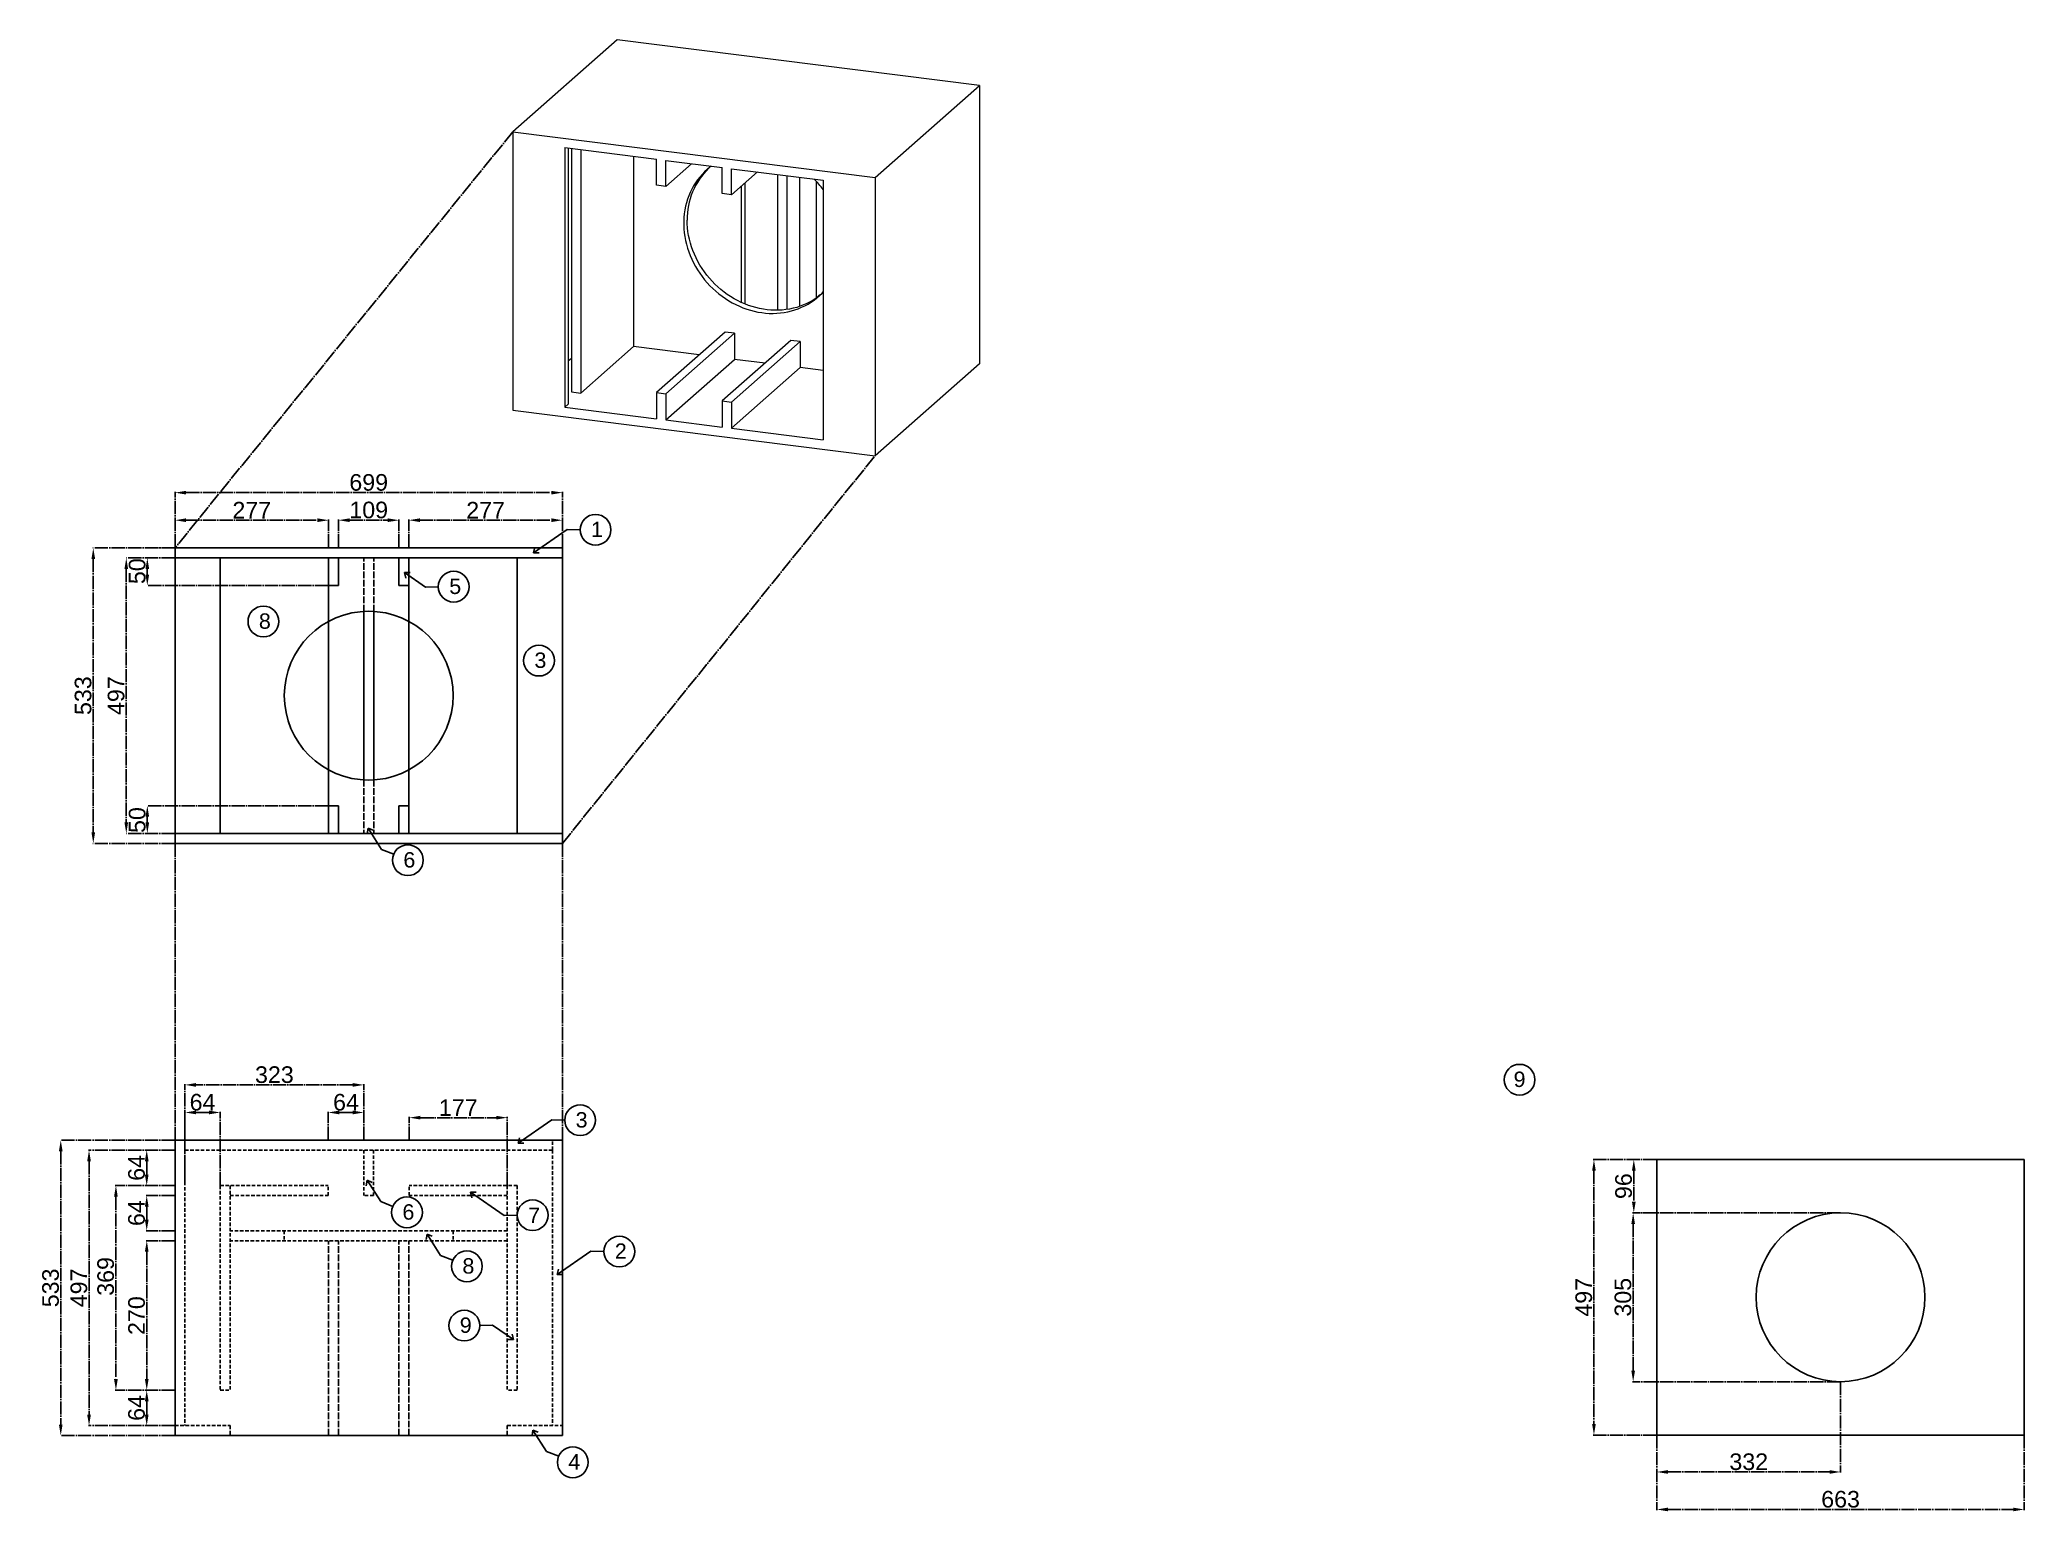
# Model space of a CAD drawing. Header units: millimetres. Extents: x -244 to 3339, y -137 to 2520.
import ezdxf
from ezdxf.enums import TextEntityAlignment as Align

# ---------------------------------------------------------------- set-up
doc = ezdxf.new("R2010")
doc.units = ezdxf.units.MM
for name, pattern in [('ACAD_ISO02W100', [15, 12, -3]), ('ACAD_ISO04W100', [30, 24, -3, 0, -3]), ('HIDDEN', [9.525, 6.35, -3.175])]:
    doc.linetypes.add(name, pattern=pattern)
doc.layers.add('Etiquetas', color=7, linetype='Continuous')
doc.layers.add('Interior', color=7, linetype='HIDDEN')
doc.layers.add('Linhas apoio', color=8, linetype='ACAD_ISO04W100', transparency=0.3)
doc.styles.get("Standard").update_dxf_attribs({"font": 'arial.ttf'})
doc.dimstyles.new('roy-1', dxfattribs={"dimtxt": 30, "dimasz": 20, "dimexe": 1.25, "dimexo": 0.625, "dimgap": 3, "dimtad": 3, "dimtoh": 1, "dimdec": 0, "dimtxsty": 'Standard', "dimcen": 2.5, "dimadec": 0, "dimazin": 0, "dimtfac": 1, "dimtdec": 0, "dimtmove": 0, "dimatfit": 2, "dimfxl": 1, "dimarcsym": 0})

# ---------------------------------------------------------------- blocks, each defined once
blk = doc.blocks.new('*D11')
at = {"layer": 'Defpoints', "color": 0, "transparency": 16777216}
for p in [(0, 1602.6), (-147.6, 1069.2), (0, 1069.2)]:
    blk.add_point(p, dxfattribs=at)
at = {"layer": 'Linhas apoio', "color": 0, "linetype": 'ACAD_ISO04W100', "lineweight": -2, "transparency": 16777216}
for p, q in [((-0.6, 1602.6), (-148.8, 1602.6)), ((-147.6, 1582.6), (-147.6, 1089.2)), ((-0.6, 1069.2), (-148.8, 1069.2))]:
    blk.add_line(p, q, dxfattribs=at)
at = {"layer": 'Linhas apoio', "color": 0, "transparency": 16777216}
for points in [[(-150.9, 1582.6), (-144.2, 1582.6), (-147.6, 1602.6)], [(-150.9, 1089.2), (-144.2, 1089.2), (-147.6, 1069.2)]]:
    blk.add_solid(points, dxfattribs=at)
at = {"layer": 'Linhas apoio', "color": 0, "transparency": 16777216, "insert": (-165.9, 1335.9), "char_height": 30, "attachment_point": 5, "rotation": 90}
blk.add_mtext('533', dxfattribs=at)
blk = doc.blocks.new('*D12')
at = {"layer": 'Defpoints', "color": 0, "transparency": 16777216}
for p in [(0, 1584.6), (-88, 1087.2), (0, 1087.2)]:
    blk.add_point(p, dxfattribs=at)
at = {"layer": 'Linhas apoio', "color": 0, "linetype": 'ACAD_ISO04W100', "lineweight": -2, "transparency": 16777216}
for p, q in [((-0.6, 1584.6), (-89.3, 1584.6)), ((-88, 1564.6), (-88, 1107.2)), ((-0.6, 1087.2), (-89.3, 1087.2))]:
    blk.add_line(p, q, dxfattribs=at)
at = {"layer": 'Linhas apoio', "color": 0, "transparency": 16777216}
for points in [[(-91.3, 1564.6), (-84.7, 1564.6), (-88, 1584.6)], [(-91.3, 1107.2), (-84.7, 1107.2), (-88, 1087.2)]]:
    blk.add_solid(points, dxfattribs=at)
at = {"layer": 'Linhas apoio', "color": 0, "transparency": 16777216, "insert": (-106.3, 1335.9), "char_height": 30, "attachment_point": 5, "rotation": 90}
blk.add_mtext('497', dxfattribs=at)
blk = doc.blocks.new('*D13')
at = {"layer": 'Defpoints', "color": 0, "transparency": 16777216}
for p in [(-50, 1584.6), (-50, 1534.6), (277.2, 1534.6)]:
    blk.add_point(p, dxfattribs=at)
at = {"layer": 'Linhas apoio', "color": 0, "linetype": 'ACAD_ISO04W100', "lineweight": -2, "transparency": 16777216}
for p, q in [((-50.6, 1584.6), (-51.3, 1584.6)), ((-50, 1564.6), (-50, 1554.6)), ((276.6, 1534.6), (-51.3, 1534.6))]:
    blk.add_line(p, q, dxfattribs=at)
at = {"layer": 'Linhas apoio', "color": 0, "transparency": 16777216}
for points in [[(-53.3, 1564.6), (-46.7, 1564.6), (-50, 1584.6)], [(-53.3, 1554.6), (-46.7, 1554.6), (-50, 1534.6)]]:
    blk.add_solid(points, dxfattribs=at)
at = {"layer": 'Linhas apoio', "color": 0, "transparency": 16777216, "insert": (-68.3, 1560.6), "char_height": 30, "attachment_point": 5, "rotation": 90}
blk.add_mtext('50', dxfattribs=at)
blk = doc.blocks.new('*D14')
at = {"layer": 'Defpoints', "color": 0, "transparency": 16777216}
for p in [(699.4, 1652.6), (422.2, 1602.6), (699.4, 1602.6)]:
    blk.add_point(p, dxfattribs=at)
at = {"layer": 'Linhas apoio', "color": 0, "linetype": 'ACAD_ISO04W100', "lineweight": -2, "transparency": 16777216}
for p, q in [((422.2, 1603.3), (422.2, 1653.9)), ((442.2, 1652.6), (679.4, 1652.6)), ((699.4, 1603.3), (699.4, 1653.9))]:
    blk.add_line(p, q, dxfattribs=at)
at = {"layer": 'Linhas apoio', "color": 0, "transparency": 16777216}
for points in [[(442.2, 1656), (442.2, 1649.3), (422.2, 1652.6)], [(679.4, 1656), (679.4, 1649.3), (699.4, 1652.6)]]:
    blk.add_solid(points, dxfattribs=at)
at = {"layer": 'Linhas apoio', "color": 0, "transparency": 16777216, "insert": (560.8, 1670.7), "char_height": 30, "attachment_point": 5}
blk.add_mtext('277', dxfattribs=at)
blk = doc.blocks.new('*D15')
at = {"layer": 'Defpoints', "color": 0, "transparency": 16777216}
for p in [(0, 515.4), (-155.2, 18), (0, 18)]:
    blk.add_point(p, dxfattribs=at)
at = {"layer": 'Linhas apoio', "color": 0, "linetype": 'ACAD_ISO04W100', "lineweight": -2, "transparency": 16777216}
for p, q in [((-0.6, 515.4), (-156.5, 515.4)), ((-155.2, 495.4), (-155.2, 38)), ((-0.6, 18), (-156.5, 18))]:
    blk.add_line(p, q, dxfattribs=at)
at = {"layer": 'Linhas apoio', "color": 0, "transparency": 16777216}
for points in [[(-158.6, 495.4), (-151.9, 495.4), (-155.2, 515.4)], [(-158.6, 38), (-151.9, 38), (-155.2, 18)]]:
    blk.add_solid(points, dxfattribs=at)
at = {"layer": 'Linhas apoio', "color": 0, "transparency": 16777216, "insert": (-173.5, 266.7), "char_height": 30, "attachment_point": 5, "rotation": 90}
blk.add_mtext('497', dxfattribs=at)
blk = doc.blocks.new('*D16')
at = {"layer": 'Defpoints', "color": 0, "transparency": 16777216}
for p in [(0, 451.4), (-106.7, 82), (0, 82)]:
    blk.add_point(p, dxfattribs=at)
at = {"layer": 'Linhas apoio', "color": 0, "linetype": 'ACAD_ISO04W100', "lineweight": -2, "transparency": 16777216}
for p, q in [((-0.6, 451.4), (-108, 451.4)), ((-106.7, 431.4), (-106.7, 102)), ((-0.6, 82), (-108, 82))]:
    blk.add_line(p, q, dxfattribs=at)
at = {"layer": 'Linhas apoio', "color": 0, "transparency": 16777216}
for points in [[(-110.1, 431.4), (-103.4, 431.4), (-106.7, 451.4)], [(-110.1, 102), (-103.4, 102), (-106.7, 82)]]:
    blk.add_solid(points, dxfattribs=at)
at = {"layer": 'Linhas apoio', "color": 0, "transparency": 16777216, "insert": (-125.1, 287.4), "char_height": 30, "attachment_point": 5, "rotation": 90}
blk.add_mtext('369', dxfattribs=at)
blk = doc.blocks.new('*D17')
at = {"layer": 'Defpoints', "color": 0, "transparency": 16777216}
for p in [(0, 433.4), (-51.1, 369.9), (0, 369.9)]:
    blk.add_point(p, dxfattribs=at)
at = {"layer": 'Linhas apoio', "color": 0, "linetype": 'ACAD_ISO04W100', "lineweight": -2, "transparency": 16777216}
for p, q in [((-0.6, 433.4), (-52.3, 433.4)), ((-51.1, 413.4), (-51.1, 389.9)), ((-0.6, 369.9), (-52.3, 369.9))]:
    blk.add_line(p, q, dxfattribs=at)
at = {"layer": 'Linhas apoio', "color": 0, "transparency": 16777216}
for points in [[(-54.4, 413.4), (-47.7, 413.4), (-51.1, 433.4)], [(-54.4, 389.9), (-47.7, 389.9), (-51.1, 369.9)]]:
    blk.add_solid(points, dxfattribs=at)
at = {"layer": 'Linhas apoio', "color": 0, "transparency": 16777216, "insert": (-69.4, 401.7), "char_height": 30, "attachment_point": 5, "rotation": 90}
blk.add_mtext('64', dxfattribs=at)
blk = doc.blocks.new('*D18')
at = {"layer": 'Defpoints', "color": 0, "transparency": 16777216}
for p in [(0, 351.9), (-51, 82), (0, 82)]:
    blk.add_point(p, dxfattribs=at)
at = {"layer": 'Linhas apoio', "color": 0, "linetype": 'ACAD_ISO04W100', "lineweight": -2, "transparency": 16777216}
for p, q in [((-0.6, 351.9), (-52.3, 351.9)), ((-51, 331.9), (-51, 102)), ((-0.6, 82), (-52.3, 82))]:
    blk.add_line(p, q, dxfattribs=at)
at = {"layer": 'Linhas apoio', "color": 0, "transparency": 16777216}
for points in [[(-54.4, 331.9), (-47.7, 331.9), (-51, 351.9)], [(-54.4, 102), (-47.7, 102), (-51, 82)]]:
    blk.add_solid(points, dxfattribs=at)
at = {"layer": 'Linhas apoio', "color": 0, "transparency": 16777216, "insert": (-69.3, 216.7), "char_height": 30, "attachment_point": 5, "rotation": 90}
blk.add_mtext('270', dxfattribs=at)
blk = doc.blocks.new('*D2')
at = {"layer": 'Defpoints', "color": 0, "transparency": 16777216}
for p in [(340.9, 583.4), (276.4, 533.4), (340.9, 533.4)]:
    blk.add_point(p, dxfattribs=at)
at = {"layer": 'Linhas apoio', "color": 0, "linetype": 'ACAD_ISO04W100', "lineweight": -2, "transparency": 16777216}
for p, q in [((276.4, 534), (276.4, 584.6)), ((296.4, 583.4), (320.9, 583.4)), ((340.9, 534), (340.9, 584.6))]:
    blk.add_line(p, q, dxfattribs=at)
at = {"layer": 'Linhas apoio', "color": 0, "transparency": 16777216}
for points in [[(296.4, 586.7), (296.4, 580.1), (276.4, 583.4)], [(320.9, 586.7), (320.9, 580.1), (340.9, 583.4)]]:
    blk.add_solid(points, dxfattribs=at)
at = {"layer": 'Linhas apoio', "color": 0, "transparency": 16777216, "insert": (308.7, 601.7), "char_height": 30, "attachment_point": 5}
blk.add_mtext('64', dxfattribs=at)
blk = doc.blocks.new('*D3')
at = {"layer": 'Defpoints', "color": 0, "transparency": 16777216}
for p in [(0, 515.4), (-51.1, 451.4), (0, 451.4)]:
    blk.add_point(p, dxfattribs=at)
at = {"layer": 'Linhas apoio', "color": 0, "linetype": 'ACAD_ISO04W100', "lineweight": -2, "transparency": 16777216}
for p, q in [((-0.6, 515.4), (-52.3, 515.4)), ((-51.1, 495.4), (-51.1, 471.4)), ((-0.6, 451.4), (-52.3, 451.4))]:
    blk.add_line(p, q, dxfattribs=at)
at = {"layer": 'Linhas apoio', "color": 0, "transparency": 16777216}
for points in [[(-54.4, 495.4), (-47.7, 495.4), (-51.1, 515.4)], [(-54.4, 471.4), (-47.7, 471.4), (-51.1, 451.4)]]:
    blk.add_solid(points, dxfattribs=at)
at = {"layer": 'Linhas apoio', "color": 0, "transparency": 16777216, "insert": (-69.4, 483.4), "char_height": 30, "attachment_point": 5, "rotation": 90}
blk.add_mtext('64', dxfattribs=at)
blk = doc.blocks.new('*D19')
at = {"layer": 'Defpoints', "color": 0, "transparency": 16777216}
for p in [(18, 583.4), (18, 451.4), (81.5, 451.4)]:
    blk.add_point(p, dxfattribs=at)
at = {"layer": 'Linhas apoio', "color": 0, "linetype": 'ACAD_ISO04W100', "lineweight": -2, "transparency": 16777216}
for p, q in [((18, 452), (18, 584.6)), ((61.5, 583.4), (38, 583.4)), ((81.5, 452), (81.5, 584.6))]:
    blk.add_line(p, q, dxfattribs=at)
at = {"layer": 'Linhas apoio', "color": 0, "transparency": 16777216}
for points in [[(38, 586.7), (38, 580.1), (18, 583.4)], [(61.5, 586.7), (61.5, 580.1), (81.5, 583.4)]]:
    blk.add_solid(points, dxfattribs=at)
at = {"layer": 'Linhas apoio', "color": 0, "transparency": 16777216, "insert": (49.7, 601.7), "char_height": 30, "attachment_point": 5}
blk.add_mtext('64', dxfattribs=at)
blk = doc.blocks.new('*D4')
at = {"layer": 'Defpoints', "color": 0, "transparency": 16777216}
for p in [(18, 633.2), (18, 533.4), (340.9, 533.4)]:
    blk.add_point(p, dxfattribs=at)
at = {"layer": 'Linhas apoio', "color": 0, "linetype": 'ACAD_ISO04W100', "lineweight": -2, "transparency": 16777216}
for p, q in [((18, 534), (18, 634.4)), ((320.9, 633.2), (38, 633.2)), ((340.9, 534), (340.9, 634.4))]:
    blk.add_line(p, q, dxfattribs=at)
at = {"layer": 'Linhas apoio', "color": 0, "transparency": 16777216}
for points in [[(38, 636.5), (38, 629.8), (18, 633.2)], [(320.9, 636.5), (320.9, 629.8), (340.9, 633.2)]]:
    blk.add_solid(points, dxfattribs=at)
at = {"layer": 'Linhas apoio', "color": 0, "transparency": 16777216, "insert": (179.4, 651.5), "char_height": 30, "attachment_point": 5}
blk.add_mtext('323', dxfattribs=at)
blk = doc.blocks.new('*D5')
at = {"layer": 'Defpoints', "color": 0, "transparency": 16777216}
for p in [(0, 82), (-51.1, 18), (0, 18)]:
    blk.add_point(p, dxfattribs=at)
at = {"layer": 'Linhas apoio', "color": 0, "linetype": 'ACAD_ISO04W100', "lineweight": -2, "transparency": 16777216}
for p, q in [((-0.6, 82), (-52.3, 82)), ((-51.1, 62), (-51.1, 38)), ((-0.6, 18), (-52.3, 18))]:
    blk.add_line(p, q, dxfattribs=at)
at = {"layer": 'Linhas apoio', "color": 0, "transparency": 16777216}
for points in [[(-54.4, 62), (-47.7, 62), (-51.1, 82)], [(-54.4, 38), (-47.7, 38), (-51.1, 18)]]:
    blk.add_solid(points, dxfattribs=at)
at = {"layer": 'Linhas apoio', "color": 0, "transparency": 16777216, "insert": (-69.4, 50), "char_height": 30, "attachment_point": 5, "rotation": 90}
blk.add_mtext('64', dxfattribs=at)
blk = doc.blocks.new('*D6')
at = {"layer": 'Defpoints', "color": 0, "transparency": 16777216}
for p in [(2675.5, 498.5), (2561.9, 1.1), (2675.5, 1.1)]:
    blk.add_point(p, dxfattribs=at)
at = {"layer": 'Linhas apoio', "color": 0, "linetype": 'ACAD_ISO04W100', "lineweight": -2, "transparency": 16777216}
for p, q in [((2674.9, 498.5), (2560.7, 498.5)), ((2561.9, 478.5), (2561.9, 21.1)), ((2674.9, 1.1), (2560.7, 1.1))]:
    blk.add_line(p, q, dxfattribs=at)
at = {"layer": 'Linhas apoio', "color": 0, "transparency": 16777216}
for points in [[(2558.6, 478.5), (2565.2, 478.5), (2561.9, 498.5)], [(2558.6, 21.1), (2565.2, 21.1), (2561.9, 1.1)]]:
    blk.add_solid(points, dxfattribs=at)
at = {"layer": 'Linhas apoio', "color": 0, "transparency": 16777216, "insert": (2543.6, 249.8), "char_height": 30, "attachment_point": 5, "rotation": 90}
blk.add_mtext('497', dxfattribs=at)
blk = doc.blocks.new('*D7')
at = {"layer": 'Defpoints', "color": 0, "transparency": 16777216}
for p in [(3007.2, 402.2), (2632.7, 97.4), (3007.2, 97.4)]:
    blk.add_point(p, dxfattribs=at)
at = {"layer": 'Linhas apoio', "color": 0, "linetype": 'ACAD_ISO04W100', "lineweight": -2, "transparency": 16777216}
for p, q in [((3006.6, 402.2), (2631.5, 402.2)), ((2632.7, 382.2), (2632.7, 117.4)), ((3006.6, 97.4), (2631.5, 97.4))]:
    blk.add_line(p, q, dxfattribs=at)
at = {"layer": 'Linhas apoio', "color": 0, "transparency": 16777216}
for points in [[(2629.4, 382.2), (2636, 382.2), (2632.7, 402.2)], [(2629.4, 117.4), (2636, 117.4), (2632.7, 97.4)]]:
    blk.add_solid(points, dxfattribs=at)
at = {"layer": 'Linhas apoio', "color": 0, "transparency": 16777216, "insert": (2614.4, 249.8), "char_height": 30, "attachment_point": 5, "rotation": 90}
blk.add_mtext('305', dxfattribs=at)
blk = doc.blocks.new('*D8')
at = {"layer": 'Defpoints', "color": 0, "transparency": 16777216}
for p in [(2675.5, 1.1), (3338.9, 1.1), (3338.9, -133.3)]:
    blk.add_point(p, dxfattribs=at)
at = {"layer": 'Linhas apoio', "color": 0, "linetype": 'ACAD_ISO04W100', "lineweight": -2, "transparency": 16777216}
for p, q in [((2675.5, 0.5), (2675.5, -134.5)), ((3338.9, 0.5), (3338.9, -134.5)), ((2695.5, -133.3), (3318.9, -133.3))]:
    blk.add_line(p, q, dxfattribs=at)
at = {"layer": 'Linhas apoio', "color": 0, "transparency": 16777216}
for points in [[(2695.5, -130), (2695.5, -136.6), (2675.5, -133.3)], [(3318.9, -130), (3318.9, -136.6), (3338.9, -133.3)]]:
    blk.add_solid(points, dxfattribs=at)
at = {"layer": 'Linhas apoio', "color": 0, "transparency": 16777216, "insert": (3007.2, -115), "char_height": 30, "attachment_point": 5}
blk.add_mtext('663', dxfattribs=at)
blk = doc.blocks.new('*D9')
at = {"layer": 'Defpoints', "color": 0, "transparency": 16777216}
for p in [(3007.2, 97.4), (2675.5, 1.1), (3007.2, -65.6)]:
    blk.add_point(p, dxfattribs=at)
at = {"layer": 'Linhas apoio', "color": 0, "linetype": 'ACAD_ISO04W100', "lineweight": -2, "transparency": 16777216}
for p, q in [((3007.2, 96.8), (3007.2, -66.8)), ((2675.5, 0.5), (2675.5, -66.8)), ((2695.5, -65.6), (2987.2, -65.6))]:
    blk.add_line(p, q, dxfattribs=at)
at = {"layer": 'Linhas apoio', "color": 0, "transparency": 16777216}
for points in [[(2695.5, -62.3), (2695.5, -68.9), (2675.5, -65.6)], [(2987.2, -62.3), (2987.2, -68.9), (3007.2, -65.6)]]:
    blk.add_solid(points, dxfattribs=at)
at = {"layer": 'Linhas apoio', "color": 0, "transparency": 16777216, "insert": (2841.4, -47.3), "char_height": 30, "attachment_point": 5}
blk.add_mtext('332', dxfattribs=at)
blk = doc.blocks.new('*D10')
at = {"layer": 'Defpoints', "color": 0, "transparency": 16777216}
for p in [(2675.5, 498.5), (2633.9, 402.2), (2675.5, 402.2)]:
    blk.add_point(p, dxfattribs=at)
at = {"layer": 'Linhas apoio', "color": 0, "linetype": 'ACAD_ISO04W100', "lineweight": -2, "transparency": 16777216}
for p, q in [((2674.9, 498.5), (2632.6, 498.5)), ((2633.9, 478.5), (2633.9, 422.2)), ((2674.9, 402.2), (2632.6, 402.2))]:
    blk.add_line(p, q, dxfattribs=at)
at = {"layer": 'Linhas apoio', "color": 0, "transparency": 16777216}
for points in [[(2630.5, 478.5), (2637.2, 478.5), (2633.9, 498.5)], [(2630.5, 422.2), (2637.2, 422.2), (2633.9, 402.2)]]:
    blk.add_solid(points, dxfattribs=at)
at = {"layer": 'Linhas apoio', "color": 0, "transparency": 16777216, "insert": (2615.5, 450.4), "char_height": 30, "attachment_point": 5, "rotation": 90}
blk.add_mtext('96', dxfattribs=at)
blk = doc.blocks.new('*D0')
at = {"layer": 'Defpoints', "color": 0, "transparency": 16777216}
for p in [(599.9, 574), (423, 533.4), (599.9, 451.4)]:
    blk.add_point(p, dxfattribs=at)
at = {"layer": 'Linhas apoio', "color": 0, "linetype": 'ACAD_ISO04W100', "lineweight": -2, "transparency": 16777216}
for p, q in [((423, 534), (423, 575.3)), ((443, 574), (579.9, 574)), ((599.9, 452), (599.9, 575.3))]:
    blk.add_line(p, q, dxfattribs=at)
at = {"layer": 'Linhas apoio', "color": 0, "transparency": 16777216}
for points in [[(443, 577.4), (443, 570.7), (423, 574)], [(579.9, 577.4), (579.9, 570.7), (599.9, 574)]]:
    blk.add_solid(points, dxfattribs=at)
at = {"layer": 'Linhas apoio', "color": 0, "transparency": 16777216, "insert": (511.4, 592.1), "char_height": 30, "attachment_point": 5}
blk.add_mtext('177', dxfattribs=at)
blk = doc.blocks.new('PLACA Nº')
blk.add_circle((0, 0), 27.8)
blk.add_attdef('XX', (-0.5, -13.2), '', height=27.8)
blk = doc.blocks.new('A$C1f6aeab7')
at = {"layer": 'Etiquetas'}
for p, q in [((90.2, 548.7), (29.3, 506.7)), ((113.7, 548.1), (90.2, 548.7)), ((29.3, 506.7), (31.7, 516.6)), ((29.3, 506.7), (39.5, 506.7)), ((-165.9, 444.8), (-203.6, 470.8)), ((-203.6, 470.8), (-193.4, 470.8)), ((-203.6, 470.8), (-201.2, 460.9)), ((-142.4, 445.4), (-165.9, 444.8))]:
    blk.add_line(p, q, dxfattribs=at)
ref = blk.add_blockref('PLACA Nº', (141.4, 548.1), dxfattribs=at)
ref.add_attrib('XX', '1', (133.3, 534.9), dxfattribs={"layer": '0', "height": 27.8})
ref = blk.add_blockref('PLACA Nº', (-114.7, 445.4), dxfattribs=at)
ref.add_attrib('XX', '5', (-122.8, 432.2), dxfattribs={"layer": '0', "height": 27.8})
ref = blk.add_blockref('PLACA Nº', (39.2, 312), dxfattribs=at)
ref.add_attrib('XX', '3', (31, 298.8), dxfattribs={"layer": '0', "height": 27.8})
blk = doc.blocks.new('*D30')
at = {"layer": 'Defpoints', "color": 0, "transparency": 16777216}
for p in [(404.2, 1652.6), (295.2, 1602.6), (404.2, 1602.6)]:
    blk.add_point(p, dxfattribs=at)
at = {"layer": 'Linhas apoio', "color": 0, "linetype": 'ACAD_ISO04W100', "lineweight": -2, "transparency": 16777216}
for p, q in [((295.2, 1603.3), (295.2, 1653.9)), ((315.2, 1652.6), (384.2, 1652.6)), ((404.2, 1603.3), (404.2, 1653.9))]:
    blk.add_line(p, q, dxfattribs=at)
at = {"layer": 'Linhas apoio', "color": 0, "transparency": 16777216}
for points in [[(315.2, 1656), (315.2, 1649.3), (295.2, 1652.6)], [(384.2, 1656), (384.2, 1649.3), (404.2, 1652.6)]]:
    blk.add_solid(points, dxfattribs=at)
at = {"layer": 'Linhas apoio', "color": 0, "transparency": 16777216, "insert": (349.7, 1670.9), "char_height": 30, "attachment_point": 5}
blk.add_mtext('109', dxfattribs=at)
blk = doc.blocks.new('*D31')
at = {"layer": 'Defpoints', "color": 0, "transparency": 16777216}
for p in [(699.4, 1702.4), (0, 1602.6), (699.4, 1602.6)]:
    blk.add_point(p, dxfattribs=at)
at = {"layer": 'Linhas apoio', "color": 0, "linetype": 'ACAD_ISO04W100', "lineweight": -2, "transparency": 16777216}
for p, q in [((0, 1603.3), (0, 1703.6)), ((20, 1702.4), (679.4, 1702.4)), ((699.4, 1603.3), (699.4, 1703.6))]:
    blk.add_line(p, q, dxfattribs=at)
at = {"layer": 'Linhas apoio', "color": 0, "transparency": 16777216}
for points in [[(20, 1705.7), (20, 1699), (0, 1702.4)], [(679.4, 1705.7), (679.4, 1699), (699.4, 1702.4)]]:
    blk.add_solid(points, dxfattribs=at)
at = {"layer": 'Linhas apoio', "color": 0, "transparency": 16777216, "insert": (349.7, 1720.7), "char_height": 30, "attachment_point": 5}
blk.add_mtext('699', dxfattribs=at)
blk = doc.blocks.new('*D32')
at = {"layer": 'Defpoints', "color": 0, "transparency": 16777216}
for p in [(277.2, 1652.6), (0, 1602.6), (277.2, 1602.6)]:
    blk.add_point(p, dxfattribs=at)
at = {"layer": 'Linhas apoio', "color": 0, "linetype": 'ACAD_ISO04W100', "lineweight": -2, "transparency": 16777216}
for p, q in [((0, 1603.3), (0, 1653.9)), ((20, 1652.6), (257.2, 1652.6)), ((277.2, 1603.3), (277.2, 1653.9))]:
    blk.add_line(p, q, dxfattribs=at)
at = {"layer": 'Linhas apoio', "color": 0, "transparency": 16777216}
for points in [[(20, 1656), (20, 1649.3), (0, 1652.6)], [(257.2, 1656), (257.2, 1649.3), (277.2, 1652.6)]]:
    blk.add_solid(points, dxfattribs=at)
at = {"layer": 'Linhas apoio', "color": 0, "transparency": 16777216, "insert": (138.6, 1670.7), "char_height": 30, "attachment_point": 5}
blk.add_mtext('277', dxfattribs=at)
blk = doc.blocks.new('*D39')
at = {"layer": 'Defpoints', "color": 0, "transparency": 16777216}
for p in [(-50, 1137.2), (277.2, 1137.2), (-50, 1087.2)]:
    blk.add_point(p, dxfattribs=at)
at = {"layer": 'Linhas apoio', "color": 0, "linetype": 'ACAD_ISO04W100', "lineweight": -2, "transparency": 16777216}
for p, q in [((276.6, 1137.2), (-51.3, 1137.2)), ((-50, 1107.2), (-50, 1117.2)), ((-50.6, 1087.2), (-51.3, 1087.2))]:
    blk.add_line(p, q, dxfattribs=at)
at = {"layer": 'Linhas apoio', "color": 0, "transparency": 16777216}
for points in [[(-53.3, 1117.2), (-46.7, 1117.2), (-50, 1137.2)], [(-53.3, 1107.2), (-46.7, 1107.2), (-50, 1087.2)]]:
    blk.add_solid(points, dxfattribs=at)
at = {"layer": 'Linhas apoio', "color": 0, "transparency": 16777216, "insert": (-68.3, 1111.3), "char_height": 30, "attachment_point": 5, "rotation": 90}
blk.add_mtext('50', dxfattribs=at)
blk = doc.blocks.new('*D40')
at = {"layer": 'Defpoints', "color": 0, "transparency": 16777216}
for p in [(0, 533.4), (0, 0), (-206.3, 0)]:
    blk.add_point(p, dxfattribs=at)
at = {"layer": 'Linhas apoio', "color": 0, "linetype": 'ACAD_ISO04W100', "lineweight": -2, "transparency": 16777216}
for p, q in [((-0.6, 533.4), (-207.6, 533.4)), ((-206.3, 513.4), (-206.3, 20)), ((-0.6, 0), (-207.6, 0))]:
    blk.add_line(p, q, dxfattribs=at)
at = {"layer": 'Linhas apoio', "color": 0, "transparency": 16777216}
for points in [[(-209.6, 513.4), (-203, 513.4), (-206.3, 533.4)], [(-209.6, 20), (-203, 20), (-206.3, 0)]]:
    blk.add_solid(points, dxfattribs=at)
at = {"layer": 'Linhas apoio', "color": 0, "transparency": 16777216, "insert": (-224.6, 266.7), "char_height": 30, "attachment_point": 5, "rotation": 90}
blk.add_mtext('533', dxfattribs=at)

msp = doc.modelspace()

# ---------------------------------------------------------------- linework, layer by layer
at = {"color": 7, "linetype": 'Continuous', "lineweight": 15}
for p, q in [((798.5, 2520.1), (610, 2353.9)), ((1452.3, 2437.7), (798.5, 2520.1)), ((1263.9, 2271.5), (1452.3, 2437.7)), ((1452.3, 2437.7), (1452.3, 1935.2)), ((610, 2353.9), (1263.9, 2271.5)), ((610, 2353.9), (610, 1851.4)), ((703.6, 2325.2), (703.6, 1856.6)), ((703.6, 2325.2), (869.1, 2304.3)), ((709.9, 2324.4), (709.9, 1862.2)), ((715.7, 2323.6), (715.7, 1884.3)), ((732.6, 2321.5), (732.6, 1882.2)), ((827.7, 2309.5), (827.7, 1966)), ((869.1, 2257.2), (869.1, 2304.3)), ((886, 2302.2), (987.9, 2289.3)), ((886, 2255), (886, 2302.2)), ((932.7, 2296.3), (886, 2255)), ((987.9, 2242.2), (987.9, 2289.3)), ((1004.8, 2287.2), (1170.3, 2266.4)), ((1004.8, 2240.1), (1004.8, 2287.2)), ((1051.5, 2281.3), (1004.8, 2240.1)), ((1028.6, 2261.1), (1028.6, 2043.1)), ((1088, 2276.7), (1088, 2031.7)), ((1104.8, 2274.6), (1104.8, 2033.1)), ((1127.5, 2271.8), (1127.5, 2038.5)), ((1157.9, 2264.3), (1157.9, 2053.9)), ((1170.3, 2266.4), (1170.3, 1797.8)), ((1263.9, 2271.5), (1263.9, 1769)), ((886, 2255), (869.1, 2257.2)), ((1004.8, 2240.1), (987.9, 2242.2)), ((1022.2, 2255.5), (1022.2, 2045.8)), ((993.2, 1992.3), (869.1, 1882.9)), ((886, 1880.7), (1010.1, 1990.2)), ((1112, 1977.3), (987.9, 1867.9)), ((1010.1, 1990.2), (993.2, 1992.3)), ((1004.8, 1865.8), (1128.9, 1975.2)), ((1010.1, 1990.2), (1010.1, 1943)), ((1128.9, 1975.2), (1112, 1977.3)), ((1128.9, 1975.2), (1128.9, 1928.1)), ((715.7, 1944.6), (709.9, 1939.5)), ((827.7, 1966), (732.6, 1882.2)), ((946.5, 1951.1), (827.7, 1966)), ((886, 1833.6), (1010.1, 1943)), ((1065.3, 1936.1), (1010.1, 1943)), ((1452.3, 1935.2), (1263.9, 1769)), ((1004.8, 1818.6), (1128.9, 1928.1)), ((1170.3, 1922.9), (1128.9, 1928.1)), ((715.7, 1884.3), (732.6, 1882.2)), ((869.1, 1882.9), (869.1, 1835.7)), ((869.1, 1882.9), (886, 1880.7)), ((886, 1880.7), (886, 1833.6)), ((987.9, 1867.9), (987.9, 1820.8)), ((987.9, 1867.9), (1004.8, 1865.8)), ((1004.8, 1865.8), (1004.8, 1818.6)), ((610, 1851.4), (1263.9, 1769)), ((709.9, 1862.2), (703.6, 1856.6)), ((703.6, 1856.6), (869.1, 1835.7)), ((886, 1833.6), (987.9, 1820.8)), ((1004.8, 1818.6), (1170.3, 1797.8))]:
    msp.add_line(p, q, dxfattribs=at)
for p, q in [((0, 1069.2), (0, 1602.6)), ((0, 1602.6), (699.4, 1602.6)), ((0, 1584.6), (699.4, 1584.6)), ((81.5, 1087.2), (81.5, 1584.6)), ((81.5, 1584.6), (81.5, 1087.2)), ((277.2, 1584.6), (277.2, 1534.6)), ((295.2, 1584.6), (295.2, 1534.6)), ((404.2, 1584.6), (404.2, 1534.6)), ((422.2, 1584.6), (422.2, 1534.6)), ((617.9, 1087.2), (617.9, 1584.6)), ((617.9, 1584.6), (617.9, 1087.2)), ((699.4, 1069.2), (699.4, 1602.6)), ((295.2, 1534.6), (277.2, 1534.6)), ((404.2, 1534.6), (422.2, 1534.6)), ((277.2, 1470), (277.2, 1201.9)), ((340.7, 1488.1), (340.7, 1183.8)), ((358.7, 1488.1), (358.7, 1183.8)), ((422.2, 1470), (422.2, 1201.9)), ((699.4, 1069.2), (699.4, 1373.2)), ((277.2, 1087.2), (277.2, 1137.2)), ((295.2, 1137.2), (277.2, 1137.2)), ((295.2, 1087.2), (295.2, 1137.2)), ((404.2, 1087.2), (404.2, 1137.2)), ((404.2, 1137.2), (422.2, 1137.2)), ((422.2, 1087.2), (422.2, 1137.2)), ((0, 1087.2), (699.4, 1087.2)), ((0, 1069.2), (699.4, 1069.2)), ((0, 533.4), (699.4, 533.4)), ((0, 533.4), (0, 0)), ((699.4, 533.4), (699.4, 0)), ((2675.5, 1.1), (2675.5, 498.5)), ((2675.5, 498.5), (3338.9, 498.5)), ((3338.9, 1.1), (3338.9, 498.5)), ((0, 0), (86.6, 0)), ((86.6, 0), (612.4, 0)), ((612.4, 0), (699.4, 0)), ((2675.5, 1.1), (3338.9, 1.1))]:
    msp.add_line(p, q)
at = {"linetype": 'ACAD_ISO02W100', "transparency": 33554585}
for p, q in [((340.7, 1488.1), (340.7, 1584.6)), ((358.7, 1488.1), (358.7, 1584.6)), ((277.2, 1470), (277.2, 1534.6)), ((277.2, 1534.6), (277.2, 1470)), ((422.2, 1470), (422.2, 1534.6)), ((422.2, 1534.6), (422.2, 1470)), ((277.2, 1201.9), (277.2, 1137.2)), ((277.2, 1137.2), (277.2, 1201.9)), ((340.7, 1183.8), (340.7, 1087.2)), ((358.7, 1183.8), (358.7, 1087.2)), ((422.2, 1201.9), (422.2, 1137.2)), ((422.2, 1137.2), (422.2, 1201.9))]:
    msp.add_line(p, q, dxfattribs=at)
at = {"linetype": 'ACAD_ISO02W100'}
for p, q in [((295.2, 0), (277.2, 0)), ((422.2, 0), (404.2, 0))]:
    msp.add_line(p, q, dxfattribs=at)
at = {"color": 7, "linetype": 'Continuous', "lineweight": 15, "flags": 128}
for points in [[(968.3, 2291.8), (965.8, 2289.9), (960.8, 2285.8), (956, 2281.5), (951.5, 2276.8), (947.3, 2272), (943.3, 2266.9), (939.6, 2261.6), (936.1, 2256), (933, 2250.3), (930.1, 2244.4), (927.5, 2238.3), (925.3, 2232.1), (923.3, 2225.8), (921.7, 2219.3), (920.4, 2212.7), (919.4, 2206), (918.8, 2199.2), (918.4, 2192.3), (918.4, 2185.4), (918.8, 2178.5), (919.4, 2171.6), (920.4, 2164.6), (921.7, 2157.7), (923.3, 2150.8), (925.3, 2143.9), (927.5, 2137.1), (930.1, 2130.4), (933, 2123.8), (936.1, 2117.3), (939.6, 2110.9), (943.3, 2104.6), (947.3, 2098.5), (951.5, 2092.6), (956, 2086.8), (960.8, 2081.3), (965.8, 2075.9), (971, 2070.8), (976.4, 2065.9), (982, 2061.2), (987.8, 2056.8), (993.7, 2052.6), (999.8, 2048.8), (1006.1, 2045.2), (1012.4, 2041.9), (1018.9, 2038.9), (1025.5, 2036.1), (1032.2, 2033.7), (1038.9, 2031.7), (1045.7, 2029.9), (1052.5, 2028.5), (1059.3, 2027.4), (1066.2, 2026.6), (1073, 2026.1), (1079.8, 2026), (1086.6, 2026.2), (1093.3, 2026.8), (1099.9, 2027.7), (1106.4, 2028.9), (1112.9, 2030.4), (1119.2, 2032.3), (1125.4, 2034.5), (1131.4, 2037), (1137.3, 2039.8), (1143, 2042.9), (1148.5, 2046.3), (1153.8, 2050), (1158.9, 2053.9), (1163.7, 2058.2), (1168.4, 2062.6), (1170.3, 2064.7)], [(1165.1, 2059.4), (1162.7, 2057.5), (1157.5, 2053.7), (1152.1, 2050.1), (1146.5, 2046.9), (1140.7, 2043.9), (1134.8, 2041.3), (1128.7, 2039), (1122.4, 2036.9), (1116, 2035.2), (1109.5, 2033.9), (1103, 2032.8), (1096.3, 2032.1), (1089.6, 2031.7), (1082.8, 2031.6), (1076, 2031.9), (1069.1, 2032.5), (1062.3, 2033.5), (1055.5, 2034.8), (1048.7, 2036.4), (1041.9, 2038.3), (1035.2, 2040.5), (1028.6, 2043.1), (1022, 2045.9), (1015.6, 2049.1), (1009.3, 2052.5), (1003.1, 2056.3), (997.1, 2060.3), (991.2, 2064.6), (985.5, 2069.1), (980, 2073.9), (974.7, 2078.9), (969.6, 2084.2), (964.8, 2089.6), (960.1, 2095.3), (955.7, 2101.1), (951.6, 2107.2), (947.8, 2113.3), (944.2, 2119.7), (940.9, 2126.1), (937.9, 2132.7), (935.1, 2139.4), (932.7, 2146.1), (930.6, 2152.9), (928.9, 2159.8), (927.4, 2166.8), (926.2, 2173.7), (925.4, 2180.6), (924.9, 2187.6), (924.8, 2194.5)]]:
    msp.add_lwpolyline(points, dxfattribs=at)
for centre in [(349.7, 1335.9), (3007.2, 249.8)]:
    msp.add_circle(centre, 152.4)
at = {"color": 7, "linetype": 'Continuous', "lineweight": 15}
for centre, radius, start, end in [((1052.3, 2196.6), 127.5, 134.1702, 180.9299), ((1032.3, 2145.6), 172.8, 36.9925, 45.3143)]:
    msp.add_arc(centre, radius, start, end, dxfattribs=at)
at = {"layer": 'Etiquetas'}
for p, q in [((348.5, 1096.9), (346.9, 1086.9)), ((373, 1058.3), (348.5, 1096.9)), ((348.5, 1096.9), (357.9, 1092.9)), ((394.9, 1049.6), (373, 1058.3)), ((680.2, 570), (619.3, 528)), ((619.3, 528), (621.7, 537.9)), ((703.7, 569.4), (680.2, 570)), ((619.3, 528), (629.5, 528)), ((346.9, 461.1), (345.2, 451.2)), ((371.4, 422.5), (346.9, 461.1)), ((346.9, 461.1), (356.2, 457.2)), ((594.4, 397.4), (533.6, 439.3)), ((533.6, 439.3), (543.7, 439.3)), ((533.6, 439.3), (535.9, 429.5)), ((393.2, 413.9), (371.4, 422.5)), ((617.9, 397.9), (594.4, 397.4)), ((455.1, 363.7), (453.4, 353.8)), ((479.6, 325.2), (455.1, 363.7)), ((455.1, 363.7), (464.4, 359.8)), ((501.5, 316.5), (479.6, 325.2)), ((751, 332.9), (690.2, 291)), ((774.5, 332.3), (751, 332.9)), ((690.2, 291), (692.5, 300.8)), ((690.2, 291), (700.3, 291)), ((550, 198.7), (573.5, 199.3)), ((573.5, 199.3), (611.1, 173.3)), ((611.1, 173.3), (608.8, 183.1)), ((611.1, 173.3), (601, 173.3)), ((646.3, 10), (644.6, 0)), ((670.8, -28.6), (646.3, 10)), ((646.3, 10), (655.6, 6)), ((692.7, -37.2), (670.8, -28.6))]:
    msp.add_line(p, q, dxfattribs=at)
at = {"layer": 'Interior'}
for p, q in [((18, 515.4), (18, 533.4)), ((18, 515.4), (681.4, 515.4)), ((18, 515.4), (18, 18)), ((340.9, 515.4), (340.9, 433.4)), ((358.4, 515.4), (358.5, 433.4)), ((681.4, 515.4), (681.4, 533.4)), ((681.4, 515.4), (681.4, 18)), ((81.5, 451.4), (81.5, 82)), ((81.5, 451.4), (276.4, 451.4)), ((99.5, 451.4), (99.5, 82)), ((99.5, 433.4), (276.4, 433.4)), ((276.4, 433.4), (276.4, 451.4)), ((358.5, 433.4), (340.9, 433.4)), ((617.9, 451.4), (423, 451.4)), ((423, 433.4), (423, 451.4)), ((599.9, 433.4), (423, 433.4)), ((599.9, 451.4), (599.9, 82)), ((617.9, 451.4), (617.9, 82)), ((599.9, 369.9), (99.5, 369.9)), ((197.3, 369.9), (197.3, 351.9)), ((502.1, 369.9), (502.1, 351.9)), ((599.9, 351.9), (99.5, 351.9)), ((81.5, 82), (99.5, 82)), ((617.9, 82), (599.9, 82)), ((0, 18), (99.5, 18)), ((99.5, 18), (99.5, 0)), ((599.9, 18), (699.4, 18)), ((599.9, 18), (599.9, 0))]:
    msp.add_line(p, q, dxfattribs=at)
at = {"layer": 'Interior', "linetype": 'ACAD_ISO02W100'}
for p, q in [((277.2, 0), (277.2, 351.9)), ((295.2, 0), (295.2, 351.9)), ((404.2, 0), (404.2, 351.9)), ((422.2, 0), (422.2, 351.9))]:
    msp.add_line(p, q, dxfattribs=at)
at = {"layer": 'Linhas apoio'}
for p, q in [((610, 2353.9), (0, 1602.6)), ((699.4, 1069.2), (1263.9, 1769)), ((0, 1602.6), (-50, 1602.6)), ((0, 1069.2), (0, 533.4)), ((699.4, 1069.2), (699.4, 533.4))]:
    msp.add_line(p, q, dxfattribs=at)

# ---------------------------------------------------------------- block references
msp.add_blockref('A$C1f6aeab7', (617.9, 1087.2))
at = {"layer": 'Etiquetas'}
ref = msp.add_blockref('PLACA Nº', (159.6, 1469.8), dxfattribs=at)
ref.add_attrib('XX', '8', (151.4, 1456.6), dxfattribs={"layer": '0', "height": 27.8})
ref = msp.add_blockref('PLACA Nº', (420.4, 1038.8), dxfattribs=at)
ref.add_attrib('XX', '6', (412.3, 1025.6), dxfattribs={"layer": '0', "height": 27.8})
ref = msp.add_blockref('PLACA Nº', (2427.6, 642.5), dxfattribs=at)
ref.add_attrib('XX', '9', dxfattribs={"layer": '0', "height": 27.8}).set_placement((2427.6, 643.3), align=Align.MIDDLE_CENTER)
ref = msp.add_blockref('PLACA Nº', (731.4, 569.4), dxfattribs=at)
ref.add_attrib('XX', '3', (723.3, 556.2), dxfattribs={"layer": '0', "height": 27.8})
ref = msp.add_blockref('PLACA Nº', (418.8, 403.1), dxfattribs=at)
ref.add_attrib('XX', '6', (410.6, 389.9), dxfattribs={"layer": '0', "height": 27.8})
ref = msp.add_blockref('PLACA Nº', (645.7, 397.9), dxfattribs=dict(at, xscale=-1, rotation=180))
ref.add_attrib('XX', '7', (637.5, 383.7), dxfattribs={"layer": '0', "height": 27.8})
ref = msp.add_blockref('PLACA Nº', (802.3, 332.3), dxfattribs=at)
ref.add_attrib('XX', '2', (794.1, 319.2), dxfattribs={"layer": '0', "height": 27.8})
ref = msp.add_blockref('PLACA Nº', (527, 305.7), dxfattribs=at)
ref.add_attrib('XX', '8', (518.9, 292.5), dxfattribs={"layer": '0', "height": 27.8})
ref = msp.add_blockref('PLACA Nº', (522.3, 198.7), dxfattribs=at)
ref.add_attrib('XX', '9', (514.1, 185.5), dxfattribs={"layer": '0', "height": 27.8})
ref = msp.add_blockref('PLACA Nº', (718.2, -48.1), dxfattribs=at)
ref.add_attrib('XX', '4', (710.1, -61.2), dxfattribs={"layer": '0', "height": 27.8})

# ---------------------------------------------------------------- dimensions: what is measured, and where the dimension line sits
at = {"layer": 'Linhas apoio'}
for base, p1, p2, picture, middle in [((699.4, 1702.4), (0, 1602.6), (699.4, 1602.6), '*D31', (349.7, 1720.7)), ((277.2, 1652.6), (0, 1602.6), (277.2, 1602.6), '*D32', (138.6, 1670.7)), ((404.2, 1652.6), (295.2, 1602.6), (404.2, 1602.6), '*D30', (349.7, 1670.9)), ((699.4, 1652.6), (422.2, 1602.6), (699.4, 1602.6), '*D14', (560.8, 1670.7)), ((18, 633.2), (340.9, 533.4), (18, 533.4), '*D4', (179.4, 651.5)), ((18, 583.3969727), (81.5, 451.4), (18, 451.4), '*D19', (49.75, 601.7141623)), ((340.8968, 583.397), (276.4447, 533.4), (340.8968, 533.4), '*D2', (308.6707, 601.7142)), ((599.9, 574), (423, 533.4), (599.9, 451.4), '*D0', (511.4, 592.1)), ((3007.2, -65.6), (2675.5, 1.1), (3007.2, 97.4), '*D9', (2841.4, -47.3)), ((3338.9, -133.3), (2675.5, 1.1), (3338.9, 1.1), '*D8', (3007.2, -115))]:
    dim = msp.add_linear_dim(base=base, p1=p1, p2=p2, dimstyle='roy-1', dxfattribs=at)
    dim.commit()
    dim.dimension.update_dxf_attribs({"geometry": picture, "text_midpoint": middle})
for base, p1, p2, picture, middle in [((-147.6, 1069.2), (0, 1602.6), (0, 1069.2), '*D11', (-165.9, 1335.9)), ((-88, 1087.2), (0, 1584.6), (0, 1087.2), '*D12', (-106.3, 1335.9)), ((-206.3, 0), (0, 533.4), (0, 0), '*D40', (-224.6, 266.7)), ((-51.1, 451.4), (0, 515.4), (0, 451.4), '*D3', (-69.4, 483.4)), ((2633.9, 402.2), (2675.5, 498.5), (2675.5, 402.2), '*D10', (2615.5, 450.4)), ((-51.055377, 369.9), (0, 433.4), (0, 369.9), '*D17', (-69.3725666, 401.65)), ((2632.7, 97.4), (3007.2, 402.2), (3007.2, 97.4), '*D7', (2614.4, 249.8)), ((-51.1, 18), (0, 82), (0, 18), '*D5', (-69.4, 50))]:
    dim = msp.add_linear_dim(base=base, p1=p1, p2=p2, angle=90, dimstyle='roy-1', dxfattribs=at)
    dim.commit()
    dim.dimension.update_dxf_attribs({"geometry": picture, "text_midpoint": middle})
for base, p1, p2, angle, picture, middle in [((-50, 1534.6), (-50, 1584.6), (277.2, 1534.6), 90, '*D13', (-50, 1560.6)), ((-50, 1137.2), (-50, 1087.2), (277.2, 1137.2), 270, '*D39', (-50, 1111.3)), ((-155.2, 18), (0, 515.4), (0, 18), 90, '*D15', (-155.2, 266.7)), ((2561.9, 1.1), (2675.5, 498.5), (2675.5, 1.1), 90, '*D6', (2561.9, 249.8)), ((-106.7, 82), (0, 451.4), (0, 82), 90, '*D16', (-106.7, 287.4)), ((-51, 82), (0, 351.9), (0, 82), 90, '*D18', (-51, 216.7))]:
    dim = msp.add_linear_dim(base=base, p1=p1, p2=p2, angle=angle, dimstyle='roy-1', dxfattribs=at)
    dim.commit()
    dim.dimension.update_dxf_attribs({"geometry": picture, "text_midpoint": middle, "dimtype": 160})

doc.saveas('drawing.dxf')
